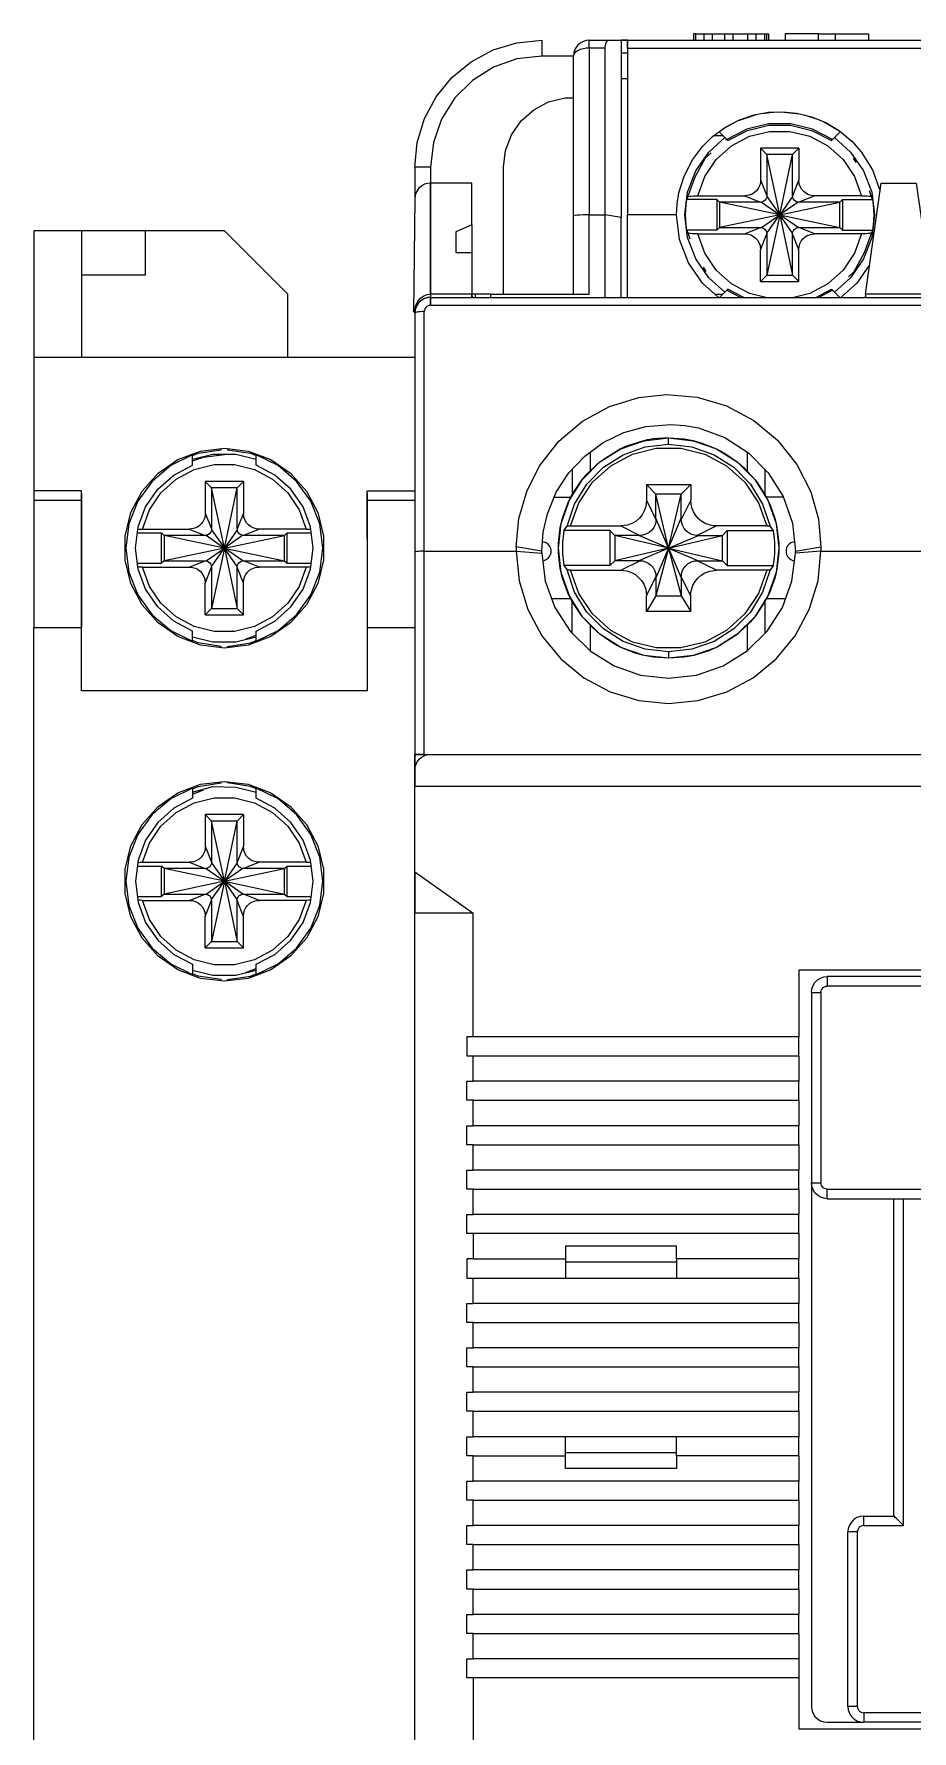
# Model space of a CAD drawing. Header units: millimetres. Extents: x 0 to 57, y 0 to 84.2.
# Drawn here: x 0 to 27.7, y 30.7 to 84.2 of the extents above; entities that cross this region are included whole.
import ezdxf

# ---------------------------------------------------------------- set-up
doc = ezdxf.new("R2010")
doc.units = ezdxf.units.MM

# ---------------------------------------------------------------- blocks, each defined once
blk = doc.blocks.new('LS_39d7f81b31e35bc3add33e63eb86f204_FACE_0')
at = {"color": 141, "linetype": 'Continuous', "true_color": 0x40d9ff}
for p, q in [((17.5, 84), (18.124, 84)), ((18.124, 84), (50.876, 84)), ((18.124, 84), (18.5, 84)), ((18.5, 84), (18.5, 78.413)), ((18.7, 84), (18.5, 84)), ((18.7, 84), (50.3, 84)), ((20.853, 84.2), (21.312, 84.2)), ((20.853, 84.2), (21.116, 84.2)), ((20.853, 84), (20.853, 84.2)), ((21.116, 84.2), (21.378, 84.2)), ((21.116, 84), (21.116, 84.2)), ((21.378, 84.2), (21.772, 84.2)), ((21.378, 84), (21.378, 84.2)), ((21.772, 84.2), (22.034, 84.2)), ((21.772, 84), (21.772, 84.2)), ((22.034, 84.2), (22.494, 84.2)), ((22.034, 84), (22.034, 84.2)), ((22.494, 84.2), (22.756, 84.2)), ((22.494, 84), (22.494, 84.2)), ((22.756, 84), (22.756, 84.2)), ((18.5, 83.6), (18.7, 83.6)), ((18.7, 83.752), (18.7, 78.5)), ((18.7, 83.752), (50.3, 83.752)), ((18.5, 82.8), (18.7, 82.8)), ((21.669, 81.174), (22.089, 81.418)), ((22.2, 81.476), (22.774, 81.663)), ((22.911, 81.688), (23.424, 81.742)), ((23.535, 81.746), (24.126, 81.684)), ((24.268, 81.649), (24.725, 81.5)), ((24.877, 81.438), (25.4, 81.134)), ((21.43, 81), (21.707, 81)), ((21.59, 81.117), (21.838, 80.869)), ((21.83, 80.877), (21.797, 80.853)), ((25.162, 80.869), (25.415, 81.122)), ((23.1, 80.4), (22.9, 80.6)), ((24.1, 80.6), (22.9, 80.6)), ((23.1, 80.4), (23.1, 79.102)), ((23.9, 80.4), (23.1, 80.4)), ((23.5, 78.5), (23.1, 80.4)), ((23.5, 78.5), (23.9, 80.4)), ((23.9, 80.4), (24.1, 80.6)), ((23.9, 79.102), (23.9, 80.4)), ((25.911, 80.145), (25.831, 80.287)), ((21.6, 78.9), (21.52, 78.98)), ((21.52, 78.98), (21.52, 78.02)), ((23.5, 78.5), (21.6, 78.9)), ((21.6, 78.9), (21.6, 78.1)), ((22.898, 78.9), (21.6, 78.9)), ((23.5, 78.5), (25.4, 78.9)), ((25.4, 78.9), (24.102, 78.9)), ((25.4, 78.9), (25.48, 78.98)), ((25.4, 78.1), (25.4, 78.9)), ((25.48, 78.98), (25.48, 78.02)), ((18.5, 78.413), (18, 78.5)), ((18, 75.9), (18, 78.5)), ((18.5, 75.9), (18.5, 78.413)), ((20.25, 78.5), (18.7, 78.5)), ((18.7, 75.9), (18.7, 78.5)), ((20.514, 78.5), (20.535, 78.5)), ((21.6, 78.1), (21.52, 78.02)), ((23.5, 78.5), (21.6, 78.1)), ((21.6, 78.1), (22.898, 78.1)), ((23.5, 78.5), (23.1, 76.6)), ((23.5, 78.5), (23.9, 76.6)), ((23.5, 78.5), (25.4, 78.1)), ((24.102, 78.1), (25.4, 78.1)), ((25.4, 78.1), (25.48, 78.02)), ((26.486, 78.5), (26.465, 78.5)), ((23.1, 77.898), (23.1, 76.6)), ((23.9, 76.6), (23.9, 77.898)), ((21.089, 76.855), (21.169, 76.713)), ((23.1, 76.6), (22.9, 76.4)), ((23.1, 76.6), (23.9, 76.6)), ((23.9, 76.6), (24.1, 76.4)), ((13.8, 76), (13.808, 75.9)), ((13.9, 76), (13.8, 76)), ((13.9, 76), (13.9, 75.9)), ((21.457, 76), (21.707, 76)), ((22.9, 76.4), (24.1, 76.4)), ((26.2, 76), (26.192, 75.9)), ((28.3, 76), (26.2, 76)), ((26.2, 76), (26.2, 75.9)), ((12, 75.4), (12, 75.452)), ((12.3, 67.9), (12.3, 75.452)), ((12, 74), (1.5, 74)), ((5, 70.934), (5, 70.965)), ((7, 70.934), (7, 70.965)), ((17.528, 71.028), (17.528, 70.429)), ((22.472, 71.037), (22.472, 70.429)), ((5.6, 69.9), (5.4, 70.1)), ((6.6, 70.1), (5.4, 70.1)), ((6.4, 69.9), (6.6, 70.1)), ((16.961, 70.484), (16.961, 69.681)), ((17.528, 70.409), (17.528, 70.407)), ((23.039, 69.681), (23.039, 70.48)), ((1.5, 69.733), (1.5, 65.5)), ((6, 68), (5.6, 69.9)), ((5.6, 69.9), (5.6, 68.602)), ((6.4, 69.9), (5.6, 69.9)), ((6, 68), (6.4, 69.9)), ((6.4, 68.602), (6.4, 69.9)), ((10.5, 68.3), (10.5, 69.733)), ((16.393, 69.6), (16.92, 69.6)), ((19.3, 70), (20.7, 70)), ((19.6, 69.7), (19.3, 70)), ((19.6, 68.94), (19.6, 69.7)), ((20.4, 69.7), (19.6, 69.7)), ((20, 68), (19.6, 69.7)), ((20, 68), (20.4, 69.7)), ((20.4, 69.7), (20.7, 70)), ((20.4, 68.94), (20.4, 69.7)), ((23.618, 69.6), (23.08, 69.6)), ((3.258, 68.48), (4.02, 68.48)), ((4.1, 68.4), (4.02, 68.48)), ((4.02, 67.52), (4.02, 68.48)), ((7.9, 68.4), (7.98, 68.48)), ((7.98, 67.52), (7.98, 68.48)), ((7.98, 68.48), (8.742, 68.48)), ((18.15, 68.55), (18.15, 67.45)), ((18.3, 68.4), (18.15, 68.55)), ((20, 68), (19.6, 68.94)), ((20, 68), (20.4, 68.94)), ((21.7, 68.4), (21.85, 68.55)), ((21.85, 68.55), (21.85, 67.45)), ((4.1, 68.4), (4.1, 67.6)), ((6, 68), (4.1, 68.4)), ((5.398, 68.4), (4.1, 68.4)), ((6, 68), (4.1, 67.6)), ((6, 68), (5.6, 66.1)), ((6, 68), (7.9, 68.4)), ((6, 68), (7.9, 67.6)), ((6, 68), (6.4, 66.1)), ((7.9, 68.4), (6.602, 68.4)), ((7.9, 67.6), (7.9, 68.4)), ((18.3, 68.4), (18.3, 67.6)), ((20, 68), (18.3, 68.4)), ((19.06, 68.4), (18.3, 68.4)), ((20, 68), (18.3, 67.6)), ((20, 68), (19.06, 68.4)), ((20, 68), (19.06, 67.6)), ((20, 68), (19.6, 66.5)), ((20, 68), (19.6, 67.06)), ((20, 68), (21.7, 68.4)), ((20, 68), (20.94, 68.4)), ((20, 68), (21.7, 67.6)), ((20, 68), (20.4, 66.5)), ((20, 68), (20.94, 67.6)), ((20, 68), (20.4, 67.06)), ((20.94, 68.4), (21.7, 68.4)), ((21.7, 67.6), (21.7, 68.4)), ((3.258, 67.52), (4.02, 67.52)), ((4.1, 67.6), (4.02, 67.52)), ((4.1, 67.6), (5.398, 67.6)), ((5.6, 67.398), (5.6, 66.1)), ((6.4, 66.1), (6.4, 67.398)), ((6.602, 67.6), (7.9, 67.6)), ((7.9, 67.6), (7.98, 67.52)), ((7.98, 67.52), (8.742, 67.52)), ((12.3, 67.9), (15.201, 67.9)), ((12.3, 61.5), (12.3, 67.9)), ((18.3, 67.6), (18.15, 67.45)), ((19.06, 67.6), (18.3, 67.6)), ((20.94, 67.6), (21.7, 67.6)), ((21.7, 67.6), (21.85, 67.45)), ((24.799, 67.9), (29.701, 67.9)), ((19.6, 67.06), (19.6, 66.5)), ((20.4, 67.06), (20.4, 66.5)), ((16.92, 66.4), (16.315, 66.4)), ((16.961, 65.313), (16.961, 66.319)), ((19.6, 66.5), (19.3, 66)), ((19.6, 66.5), (20.4, 66.5)), ((20.4, 66.5), (20.7, 66)), ((23.039, 65.313), (23.039, 66.319)), ((23.685, 66.4), (23.08, 66.4)), ((5.6, 66.1), (5.4, 65.9)), ((5.4, 65.9), (6.6, 65.9)), ((5.6, 66.1), (6.4, 66.1)), ((6.4, 66.1), (6.6, 65.9)), ((20.7, 66), (19.3, 66)), ((0, 65.5), (1.5, 65.5)), ((0, 19.5), (0, 65.5)), ((6.664, 65.131), (7, 65.251)), ((17.528, 65.571), (17.528, 64.755)), ((22.472, 65.571), (22.472, 64.755)), ((5, 65.035), (5, 65.066)), ((7, 65.035), (7, 65.066)), ((12, 23.5), (12, 61.5)), ((5, 60.434), (5, 60.465)), ((7, 60.465), (7, 60.434)), ((12, 60.5), (57, 60.5)), ((12, 57.8), (12, 60.5)), ((5.329, 60.372), (5, 60.24)), ((5.6, 59.4), (5.4, 59.6)), ((6.6, 59.6), (5.4, 59.6)), ((5.6, 59.4), (5.6, 58.102)), ((6.4, 59.4), (5.6, 59.4)), ((6, 57.5), (5.6, 59.4)), ((6, 57.5), (6.4, 59.4)), ((6.4, 59.4), (6.6, 59.6)), ((6.4, 58.102), (6.4, 59.4)), ((3.258, 57.98), (4.02, 57.98)), ((4.1, 57.9), (4.02, 57.98)), ((4.02, 57.02), (4.02, 57.98)), ((4.1, 57.9), (4.1, 57.1)), ((6, 57.5), (4.1, 57.9)), ((5.398, 57.9), (4.1, 57.9)), ((6, 57.5), (7.9, 57.9)), ((7.9, 57.9), (6.602, 57.9)), ((7.9, 57.9), (7.98, 57.98)), ((7.9, 57.1), (7.9, 57.9)), ((7.98, 57.98), (8.742, 57.98)), ((7.98, 57.02), (7.98, 57.98)), ((12, 57.8), (13.838, 56.5)), ((12, 57.8), (12, 56.5)), ((6, 57.5), (4.1, 57.1)), ((6, 57.5), (5.6, 55.6)), ((6, 57.5), (6.4, 55.6)), ((6, 57.5), (7.9, 57.1)), ((3.258, 57.02), (4.02, 57.02)), ((4.1, 57.1), (4.02, 57.02)), ((4.1, 57.1), (5.398, 57.1)), ((5.6, 56.898), (5.6, 55.6)), ((6.4, 55.6), (6.4, 56.898)), ((6.602, 57.1), (7.9, 57.1)), ((7.9, 57.1), (7.98, 57.02)), ((7.98, 57.02), (8.742, 57.02)), ((13.838, 56.5), (12, 56.5)), ((12, 28.5), (12, 56.5)), ((5.6, 55.6), (5.4, 55.4)), ((5.4, 55.4), (6.6, 55.4)), ((5.6, 55.6), (6.4, 55.6)), ((6.4, 55.6), (6.6, 55.4)), ((5, 54.535), (5, 54.566)), ((6.664, 54.631), (7, 54.751)), ((7, 54.566), (7, 54.535)), ((44, 54.5), (25, 54.5)), ((44, 54.2), (25, 54.2)), ((24.5, 54), (24.5, 48)), ((24.8, 54), (24.8, 48)), ((24.1, 52), (24.1, 51.2)), ((24.1, 50.6), (24.1, 51.2)), ((24.1, 50.6), (24.1, 49.8)), ((24.1, 49.2), (24.1, 49.8)), ((24.1, 49.2), (24.1, 48.4)), ((24.1, 47.8), (24.1, 48.4)), ((24.1, 47.8), (24.1, 47)), ((25, 47.8), (44, 47.8)), ((25, 47.5), (44, 47.5)), ((24.1, 46.4), (24.1, 47)), ((24.1, 46.4), (24.1, 45.6)), ((20.25, 45.5), (16.75, 45.5)), ((24.1, 45), (24.1, 45.6)), ((24.1, 45), (24.1, 44.2)), ((24.1, 43.6), (24.1, 44.2)), ((24.1, 43.6), (24.1, 42.8)), ((24.1, 42.2), (24.1, 42.8)), ((24.1, 42.2), (24.1, 41.4)), ((24.1, 40.8), (24.1, 41.4)), ((24.1, 40.8), (24.1, 40)), ((24.1, 39.4), (24.1, 40)), ((16.75, 39.5), (20.25, 39.5)), ((24.1, 39.4), (24.1, 38.6)), ((24.1, 38), (24.1, 38.6)), ((24.1, 38), (24.1, 37.2)), ((24.1, 36.6), (24.1, 37.2)), ((25.65, 31.5), (25.65, 37)), ((25.95, 31.5), (25.95, 37)), ((24.1, 36.6), (24.1, 35.8)), ((24.1, 35.2), (24.1, 35.8)), ((24.1, 35.2), (24.1, 34.4)), ((24.1, 33.8), (24.1, 34.4)), ((24.1, 33.8), (24.1, 33)), ((29.35, 31.3), (26.15, 31.3)), ((29.35, 31), (26.15, 31))]:
    blk.add_line(p, q, dxfattribs=at)
for points in [[(12, 80), (12.077, 80.78), (12.304, 81.531), (12.674, 82.222), (13.172, 82.828), (13.778, 83.326), (14.469, 83.696), (15.22, 83.923), (16, 84), (16, 83.987), (16, 83.95), (16, 83.891), (16, 83.812), (16, 83.717), (16, 83.611), (16, 83.5)], [(17.5, 84), (17.406, 83.991), (17.314, 83.964), (17.212, 83.909), (17.125, 83.831), (17.058, 83.733), (17.015, 83.62), (17, 83.5)], [(17.5, 83.752), (17.5, 83.819), (17.5, 83.879), (17.5, 83.93), (17.5, 83.968), (17.5, 83.992), (17.5, 84)], [(18, 83.752), (18.002, 83.8), (18.007, 83.841), (18.018, 83.887), (18.037, 83.933), (18.06, 83.968), (18.089, 83.991), (18.124, 84)], [(18.7, 83.752), (18.7, 83.992), (18.7, 84)], [(18.7, 83.992), (18.7, 83.968), (18.7, 83.93), (18.7, 83.879), (18.7, 83.819), (18.7, 83.752)], [(20.853, 84.2), (20.788, 84.2), (20.788, 84)], [(21.378, 84.2), (23.15, 84.2), (23.15, 84)], [(22.756, 84.2), (23.019, 84.2), (23.019, 84)], [(23.019, 84.2), (23.084, 84.2), (23.084, 84)], [(24.725, 84.2), (23.675, 84.2), (23.675, 84)], [(24.725, 84), (24.725, 84.2), (25.25, 84.2), (25.25, 84)], [(25.25, 84.2), (26.3, 84.2), (26.3, 84)], [(16, 83.5), (15.221, 83.412), (14.481, 83.153), (13.818, 82.736), (13.264, 82.182), (12.847, 81.519), (12.588, 80.779), (12.5, 80)], [(17, 76), (17, 78.456), (17, 83.5), (16, 83.5)], [(17.5, 83.752), (17.406, 83.748), (17.314, 83.734), (17.212, 83.706), (17.125, 83.667), (17.058, 83.617), (17.015, 83.561), (17, 83.5)], [(18, 78.5), (18, 83.752), (17.5, 83.752), (17.5, 78.5), (18, 78.5)], [(14.8, 76), (14.8, 80), (14.864, 80.526), (15.052, 81.022), (15.353, 81.459), (15.75, 81.811), (16.22, 82.057), (16.735, 82.184), (17, 82.184)], [(20.25, 78.5), (20.268, 78.84), (20.324, 79.19), (20.488, 79.721), (20.752, 80.234), (21.065, 80.652), (21.383, 80.966), (21.792, 81.264), (22.235, 81.494), (22.693, 81.648), (23.148, 81.731), (23.594, 81.749), (24.042, 81.704), (24.501, 81.592), (24.955, 81.406), (25.385, 81.147), (25.775, 80.821), (26.071, 80.487), (26.424, 79.917), (26.663, 79.244)], [(25.162, 80.869), (24.539, 81.201), (23.853, 81.372), (23.147, 81.372), (22.461, 81.201), (21.838, 80.869)], [(21.838, 80.869), (21.855, 80.852), (21.866, 80.841), (21.87, 80.838), (22.482, 81.162), (23.154, 81.329), (23.846, 81.329), (24.518, 81.162), (25.13, 80.838), (25.134, 80.841), (25.145, 80.852), (25.162, 80.869)], [(20.514, 78.5), (20.596, 79.215), (20.856, 79.888), (21.265, 80.48), (21.775, 80.932)], [(20.92, 79.1), (21.141, 79.706), (21.502, 80.24), (21.982, 80.671), (22.552, 80.974), (23.178, 81.13), (23.822, 81.13), (24.448, 80.974), (25.018, 80.671), (25.498, 80.24), (25.859, 79.706), (26.08, 79.1)], [(25.225, 80.932), (25.735, 80.48), (26.144, 79.888), (26.404, 79.215), (26.486, 78.5)], [(20.606, 79.071), (20.836, 79.7), (21.164, 80.292), (21.336, 80.453)], [(22.9, 80.6), (22.9, 79.605), (23.1, 79.102)], [(24.1, 80.6), (24.1, 79.605), (23.9, 79.102)], [(12, 80), (12, 79), (11.965, 75.455)], [(12.5, 80), (12.389, 80), (12.283, 80), (12.188, 80), (12.109, 80), (12.05, 80), (12.013, 80), (12, 80)], [(12.5, 75.9), (56.5, 75.9), (56.5, 75.892), (56.5, 80)], [(12.5, 80), (12.5, 75.652), (56.5, 75.652), (56.5, 75.779)], [(12.5, 79.5), (12.404, 79.491), (12.31, 79.463), (12.208, 79.406), (12.122, 79.327), (12.055, 79.229), (12.014, 79.118), (12, 79)], [(13.8, 76), (12.5, 76), (12.5, 79.5)], [(13.8, 78.188), (13.8, 79.5), (12.5, 79.5)], [(22.9, 79.605), (22.891, 79.499), (22.865, 79.409), (22.822, 79.329), (22.768, 79.26), (22.704, 79.201), (22.63, 79.153), (22.531, 79.116), (22.395, 79.1)], [(24.605, 79.1), (24.499, 79.109), (24.409, 79.135), (24.329, 79.178), (24.26, 79.232), (24.201, 79.296), (24.153, 79.37), (24.116, 79.469), (24.1, 79.605)], [(25.48, 78.98), (26.426, 78.98), (26.394, 79.071), (26.328, 79.252)], [(26.2, 76), (26.7, 79.5), (27.8, 79.5), (28.3, 76)], [(20.535, 78.5), (20.539, 78.661), (20.552, 78.821), (20.574, 78.98)], [(21.52, 78.98), (20.574, 78.98), (20.606, 79.071)], [(20.606, 79.071), (20.614, 79.076), (20.633, 79.082), (20.669, 79.088), (20.719, 79.093), (20.78, 79.097), (20.848, 79.099), (20.92, 79.1)], [(20.92, 79.1), (22.395, 79.1), (22.898, 78.9)], [(22.898, 78.9), (22.922, 78.902), (23.5, 78.5)], [(23.098, 79.078), (23.088, 79.036), (23.067, 78.996), (23.039, 78.961), (23.004, 78.933), (22.964, 78.912), (22.922, 78.902)], [(23.1, 79.102), (23.098, 79.078), (23.5, 78.5)], [(23.9, 79.102), (23.902, 79.078), (23.5, 78.5)], [(24.102, 78.9), (24.078, 78.902), (23.5, 78.5)], [(24.078, 78.902), (24.036, 78.912), (23.996, 78.933), (23.961, 78.961), (23.933, 78.996), (23.912, 79.036), (23.902, 79.078)], [(26.08, 79.1), (24.605, 79.1), (24.102, 78.9)], [(26.08, 79.1), (26.14, 79.099), (26.198, 79.098), (26.261, 79.094), (26.315, 79.09), (26.356, 79.084), (26.383, 79.077), (26.394, 79.071)], [(26.426, 78.98), (26.448, 78.821), (26.461, 78.661), (26.465, 78.5)], [(13.8, 78.188), (13.3, 77.969), (13.3, 77.312), (13.8, 77.312), (13.8, 76)], [(13.8, 78.188), (13.8, 75.9), (13.8, 76)], [(14.4, 76), (17.5, 76), (17.5, 78.5)], [(17.5, 78.5), (17.403, 78.499), (17.309, 78.497), (17.206, 78.492), (17.12, 78.485), (17.054, 78.476), (17.014, 78.466), (17, 78.456)], [(21.569, 75.9), (21.067, 76.345), (20.622, 76.99), (20.344, 77.722), (20.25, 78.5)], [(21.775, 76.068), (21.265, 76.52), (20.856, 77.112), (20.596, 77.785), (20.514, 78.5)], [(20.574, 78.02), (20.552, 78.179), (20.539, 78.339), (20.535, 78.5)], [(20.92, 77.9), (22.395, 77.9), (22.898, 78.1)], [(22.898, 78.1), (22.922, 78.098), (23.5, 78.5)], [(22.922, 78.098), (22.964, 78.088), (23.004, 78.067), (23.039, 78.039), (23.067, 78.004), (23.088, 77.964), (23.098, 77.922)], [(23.1, 77.898), (23.098, 77.922), (23.5, 78.5)], [(23.9, 77.898), (23.902, 77.922), (23.5, 78.5)], [(24.102, 78.1), (24.078, 78.098), (23.5, 78.5)], [(23.902, 77.922), (23.912, 77.964), (23.933, 78.004), (23.961, 78.039), (23.996, 78.067), (24.036, 78.088), (24.078, 78.098)], [(26.08, 77.9), (24.605, 77.9), (24.102, 78.1)], [(26.486, 78.5), (26.404, 77.785), (26.144, 77.112), (25.735, 76.52), (25.225, 76.068)], [(26.465, 78.5), (26.461, 78.339), (26.448, 78.179), (26.426, 78.02)], [(1.5, 78), (0, 78), (0, 74)], [(3.5, 78), (1.5, 78), (1.5, 74)], [(3.5, 78), (3.5, 76.6), (1.5, 76.6)], [(8, 74), (8, 76), (6, 78), (3.5, 78)], [(21.52, 78.02), (20.574, 78.02), (20.606, 77.929), (20.672, 77.748)], [(20.92, 77.9), (20.86, 77.901), (20.802, 77.902), (20.739, 77.906), (20.685, 77.91), (20.644, 77.916), (20.617, 77.923), (20.606, 77.929)], [(23.059, 75.9), (22.552, 76.026), (21.982, 76.329), (21.502, 76.76), (21.141, 77.294), (20.92, 77.9)], [(22.395, 77.9), (22.501, 77.891), (22.591, 77.865), (22.671, 77.822), (22.74, 77.768), (22.799, 77.704), (22.847, 77.63), (22.884, 77.531), (22.9, 77.395)], [(22.9, 76.4), (22.9, 77.395), (23.1, 77.898)], [(24.1, 76.4), (24.1, 77.395), (23.9, 77.898)], [(26.08, 77.9), (25.859, 77.294), (25.498, 76.76), (25.018, 76.329), (24.448, 76.026), (23.941, 75.9)], [(24.1, 77.395), (24.109, 77.501), (24.135, 77.591), (24.178, 77.671), (24.232, 77.74), (24.296, 77.799), (24.37, 77.847), (24.469, 77.884), (24.605, 77.9)], [(25.48, 78.02), (26.426, 78.02), (26.394, 77.929)], [(26.394, 77.929), (26.164, 77.3), (25.836, 76.708), (25.664, 76.547)], [(26.394, 77.929), (26.386, 77.924), (26.367, 77.918), (26.331, 77.912), (26.281, 77.907), (26.22, 77.903), (26.152, 77.901), (26.08, 77.9)], [(26.332, 76.923), (25.933, 76.345), (25.431, 75.9)], [(11.965, 75.455), (12.011, 75.566), (12.042, 75.672), (12.103, 75.786), (12.185, 75.878), (12.282, 75.945), (12.389, 75.986), (12.5, 76)], [(14.4, 75.9), (14.4, 76), (13.9, 76)], [(21.607, 75.9), (21.838, 76.131), (22.271, 75.9)], [(22.365, 75.9), (21.87, 76.162), (21.866, 76.159), (21.855, 76.148), (21.838, 76.131)], [(24.635, 75.9), (25.13, 76.162), (25.134, 76.159), (25.145, 76.148), (25.162, 76.131)], [(25.393, 75.9), (25.162, 76.131), (24.729, 75.9)], [(11.965, 75.455), (12.001, 75.452), (12.012, 75.5)], [(12.5, 75.9), (12.403, 75.89), (12.309, 75.862), (12.206, 75.805), (12.12, 75.725), (12.055, 75.627), (12.014, 75.517), (12, 75.4)], [(12.3, 75.452), (12.233, 75.451), (12.17, 75.447), (12.113, 75.441), (12.065, 75.432), (12.03, 75.423), (12.008, 75.412), (12, 75.4)], [(12, 75.4), (12, 67.874), (12, 61.5)], [(12.045, 75.6), (12.026, 75.561), (12.019, 75.53)], [(12.098, 75.692), (12.073, 75.659), (12.065, 75.643)], [(12.18, 75.78), (12.139, 75.746), (12.13, 75.734)], [(12.275, 75.843), (12.223, 75.816), (12.215, 75.81)], [(12.5, 75.652), (12.461, 75.648), (12.424, 75.637), (12.383, 75.615), (12.349, 75.583), (12.322, 75.543), (12.306, 75.5), (12.3, 75.452)], [(12.38, 75.883), (12.321, 75.867), (12.316, 75.864)], [(12.5, 75.9), (12.408, 75.892), (12.405, 75.891)], [(12.5, 75.652), (12.5, 75.719), (12.5, 75.779), (12.5, 75.83), (12.5, 75.868), (12.5, 75.892), (12.5, 75.9)], [(1.5, 74), (0, 74), (0, 69.8)], [(15.2, 68.039), (15.285, 68.935), (15.54, 69.814), (15.94, 70.6), (16.542, 71.368), (17.284, 71.997), (18.136, 72.462), (19.065, 72.747), (19.936, 72.838), (20.9, 72.754), (21.827, 72.478), (22.683, 72.019), (23.43, 71.397), (24.038, 70.634), (24.477, 69.769), (24.72, 68.912), (24.8, 68.039)], [(16, 67.9), (16.045, 68.499), (16.179, 69.083), (16.459, 69.76), (16.856, 70.373), (17.355, 70.9), (17.938, 71.328), (18.586, 71.642), (19.278, 71.834), (20.071, 71.899), (20.512, 71.867), (20.946, 71.786), (21.776, 71.484), (22.52, 71.006), (23.142, 70.375), (23.611, 69.622), (23.901, 68.784), (24, 67.9)], [(5.246, 71.058), (6, 71.15), (6.754, 71.058), (7.464, 70.789), (8.089, 70.358), (8.592, 69.789), (8.945, 69.117), (9.127, 68.38), (9.127, 67.62), (8.945, 66.883), (8.592, 66.211), (8.089, 65.642), (7.464, 65.211), (6.754, 64.942), (6, 64.85), (5.246, 64.942), (4.536, 65.211), (3.911, 65.642), (3.408, 66.211), (3.055, 66.883), (2.873, 67.62), (2.873, 68.38), (3.055, 69.117), (3.408, 69.789), (3.911, 70.358), (4.536, 70.789), (5.246, 71.058)], [(5, 70.917), (5.176, 70.989), (5.9, 71.098), (5.9, 71.138)], [(6.1, 71.138), (6.1, 71.098), (6.824, 70.989), (7, 70.917)], [(20, 64.529), (19.228, 64.616), (18.494, 64.872), (17.836, 65.286), (17.286, 65.836), (16.872, 66.494), (16.616, 67.228), (16.529, 68), (16.616, 68.772), (16.872, 69.506), (17.286, 70.164), (17.836, 70.714), (18.494, 71.128), (19.228, 71.384), (20, 71.471)], [(16.801, 68.686), (17.037, 69.387), (17.424, 70.018), (17.943, 70.545), (18.568, 70.942), (19.265, 71.188), (20, 71.272)], [(16.906, 68.7), (17.168, 69.43), (17.6, 70.074), (18.175, 70.595), (18.86, 70.96), (19.612, 71.148), (20.388, 71.148), (21.14, 70.96), (21.825, 70.595), (22.4, 70.074), (22.832, 69.43), (23.094, 68.7)], [(20, 71.473), (19.51, 71.438), (19.371, 71.415), (19.326, 71.407), (19.22, 71.384), (19.216, 71.383), (19.206, 71.381), (18.737, 71.235), (18.616, 71.185), (18.578, 71.168), (18.56, 71.16), (18.482, 71.123), (18.479, 71.122), (18.473, 71.119), (17.935, 70.776)], [(20, 71.272), (20, 71.471), (20, 71.473)], [(20, 71.473), (20.49, 71.438), (20.773, 71.386), (21.05, 71.31), (21.507, 71.129), (21.76, 70.993), (22.165, 70.715), (22.382, 70.527), (22.715, 70.165), (22.769, 70.095), (23.037, 69.683), (23.129, 69.507), (23.175, 69.406), (23.342, 68.944), (23.386, 68.773), (23.413, 68.643), (23.469, 68.155), (23.473, 68), (23.469, 67.845), (23.413, 67.357), (23.386, 67.227), (23.342, 67.056), (23.175, 66.594), (23.129, 66.493), (23.037, 66.317), (22.769, 65.905), (22.715, 65.835), (22.572, 65.666), (22.217, 65.327), (22.191, 65.306), (22.183, 65.3), (22.18, 65.297), (22.178, 65.295), (22.119, 65.249), (22.112, 65.243), (22.098, 65.232), (22.067, 65.21), (21.527, 64.881), (21.521, 64.878), (21.518, 64.877), (21.44, 64.84), (21.422, 64.832), (21.384, 64.815), (21.263, 64.765), (20.794, 64.619), (20.784, 64.617), (20.78, 64.616), (20.674, 64.593), (20.629, 64.585), (20.49, 64.562), (20, 64.527)], [(20, 71.471), (20.772, 71.384), (21.506, 71.128), (22.164, 70.714), (22.714, 70.164), (23.128, 69.506), (23.384, 68.772), (23.471, 68), (23.384, 67.228), (23.128, 66.494), (22.714, 65.836), (22.164, 65.286), (21.506, 64.872), (20.772, 64.616), (20, 64.529)], [(20, 71.272), (20.735, 71.188), (21.432, 70.942), (22.057, 70.545), (22.576, 70.018), (22.963, 69.387), (23.199, 68.686)], [(5, 70.934), (4.309, 70.598), (3.722, 70.103), (3.275, 69.478), (2.995, 68.762), (2.9, 68), (2.995, 67.238), (3.275, 66.522), (3.722, 65.897), (4.309, 65.402), (5, 65.066)], [(5, 65.066), (5, 65.385), (4.404, 65.699), (3.901, 66.147), (3.519, 66.701), (3.281, 67.331), (3.2, 68), (3.281, 68.669), (3.519, 69.299), (3.901, 69.853), (4.404, 70.301), (5, 70.615), (5, 70.934)], [(3.42, 68.6), (3.641, 69.206), (4.002, 69.74), (4.482, 70.171), (5.052, 70.474), (5.678, 70.63), (6.322, 70.63), (6.948, 70.474), (7.518, 70.171), (7.998, 69.74), (8.359, 69.206), (8.58, 68.6)], [(5, 70.806), (5.64, 70.964), (6.36, 70.964), (7, 70.806)], [(5, 70.749), (5.338, 70.869), (6.007, 70.946)], [(7, 65.066), (7, 65.385), (7.596, 65.699), (8.099, 66.147), (8.481, 66.701), (8.719, 67.331), (8.8, 68), (8.719, 68.669), (8.481, 69.299), (8.099, 69.853), (7.596, 70.301), (7, 70.615), (7, 70.934)], [(7, 65.066), (7.691, 65.402), (8.278, 65.897), (8.725, 66.522), (9.005, 67.238), (9.1, 68), (9.005, 68.762), (8.725, 69.478), (8.278, 70.103), (7.691, 70.598), (7, 70.934)], [(20, 64.527), (19.51, 64.562), (19.227, 64.614), (18.95, 64.69), (18.493, 64.871), (18.24, 65.007), (17.835, 65.285), (17.618, 65.473), (17.285, 65.835), (17.231, 65.905), (16.963, 66.317), (16.871, 66.493), (16.825, 66.594), (16.658, 67.056), (16.614, 67.227), (16.587, 67.357), (16.531, 67.845), (16.527, 68), (16.531, 68.155), (16.587, 68.643), (16.614, 68.773), (16.658, 68.944), (16.825, 69.406), (16.871, 69.507), (16.963, 69.683), (17.231, 70.095), (17.285, 70.165), (17.428, 70.334), (17.783, 70.673), (17.809, 70.694), (17.817, 70.7), (17.82, 70.703), (17.822, 70.705), (17.833, 70.712)], [(5.4, 70.1), (5.4, 69.105), (5.6, 68.602)], [(6.6, 70.1), (6.6, 69.105), (6.4, 68.602)], [(1.5, 69.733), (1.5, 69.8), (0, 69.8)], [(0, 69.8), (0, 69.733), (0, 69.67), (0, 69.613), (0, 69.565), (0, 69.53), (0, 69.508), (0, 69.5)], [(1.5, 69.5), (1.5, 69.508), (1.5, 69.53), (1.5, 69.565), (1.5, 69.613), (1.5, 69.67), (1.5, 69.733)], [(10.5, 69.733), (10.5, 69.8), (12, 69.8)], [(10.5, 69.733), (10.5, 69.67), (10.5, 69.613), (10.5, 69.565), (10.5, 69.53), (10.5, 69.508), (10.5, 69.5)], [(19.3, 70), (19.3, 69.508), (19.6, 68.904), (19.6, 68.94)], [(20.7, 70), (20.7, 69.508), (20.4, 68.904), (20.4, 68.94)], [(1.5, 65.5), (1.5, 69.5), (0, 69.5), (0, 65.5)], [(5.4, 69.105), (5.391, 68.999), (5.365, 68.909), (5.322, 68.829), (5.268, 68.76), (5.204, 68.701), (5.13, 68.653), (5.031, 68.616), (4.895, 68.6)], [(7.105, 68.6), (6.999, 68.609), (6.909, 68.635), (6.829, 68.678), (6.76, 68.732), (6.701, 68.796), (6.653, 68.87), (6.616, 68.969), (6.6, 69.105)], [(12, 69.5), (10.5, 69.5), (10.5, 65.5), (12, 65.5)], [(19.3, 69.508), (19.295, 69.407), (19.281, 69.315), (19.234, 69.17), (19.165, 69.048), (19.078, 68.944), (18.978, 68.853), (18.86, 68.78), (18.704, 68.723), (18.492, 68.7)], [(21.508, 68.7), (21.407, 68.705), (21.315, 68.719), (21.17, 68.766), (21.048, 68.835), (20.944, 68.922), (20.853, 69.022), (20.78, 69.14), (20.723, 69.296), (20.7, 69.508)], [(3.272, 68.596), (3.28, 68.597), (3.347, 68.599), (3.42, 68.6)], [(3.42, 68.6), (4.895, 68.6), (5.398, 68.4)], [(5.598, 68.578), (5.587, 68.535), (5.567, 68.496), (5.539, 68.461), (5.504, 68.433), (5.465, 68.413), (5.422, 68.402)], [(5.6, 68.602), (5.598, 68.578), (6, 68)], [(6.4, 68.602), (6.402, 68.578), (6, 68)], [(6.578, 68.402), (6.535, 68.413), (6.496, 68.433), (6.461, 68.461), (6.433, 68.496), (6.413, 68.535), (6.402, 68.578)], [(8.58, 68.6), (7.105, 68.6), (6.602, 68.4)], [(8.58, 68.6), (8.641, 68.599), (8.698, 68.598), (8.728, 68.596)], [(16.694, 68.55), (16.654, 68.184), (16.654, 67.816), (16.694, 67.45)], [(18.15, 68.55), (16.694, 68.55), (16.801, 68.686)], [(16.801, 68.686), (16.807, 68.69), (16.819, 68.693), (16.836, 68.696), (16.857, 68.698), (16.881, 68.7), (16.906, 68.7)], [(16.906, 68.7), (18.492, 68.7), (19.096, 68.4), (19.06, 68.4)], [(19.6, 68.904), (19.599, 68.864), (19.593, 68.815), (19.571, 68.733), (19.529, 68.648), (19.468, 68.567), (19.384, 68.491), (19.279, 68.434), (19.177, 68.405), (19.096, 68.4)], [(20.904, 68.4), (20.864, 68.401), (20.815, 68.407), (20.733, 68.429), (20.648, 68.471), (20.567, 68.532), (20.491, 68.616), (20.434, 68.721), (20.405, 68.823), (20.4, 68.904)], [(23.094, 68.7), (21.508, 68.7), (20.904, 68.4), (20.94, 68.4)], [(21.85, 68.55), (23.306, 68.55), (23.199, 68.686)], [(23.094, 68.7), (23.119, 68.7), (23.143, 68.698), (23.164, 68.696), (23.181, 68.693), (23.193, 68.69), (23.199, 68.686)], [(23.306, 67.45), (23.346, 67.816), (23.346, 68.184), (23.306, 68.55)], [(5.398, 68.4), (5.422, 68.402), (6, 68)], [(5.398, 67.6), (5.422, 67.598), (6, 68)], [(5.6, 67.398), (5.598, 67.422), (6, 68)], [(6.602, 68.4), (6.578, 68.402), (6, 68)], [(6.4, 67.398), (6.402, 67.422), (6, 68)], [(6.602, 67.6), (6.578, 67.598), (6, 68)], [(15.201, 67.9), (16, 67.841), (16, 67.9), (15.2, 68.039), (15.201, 67.9)], [(16.03, 67.603), (16.081, 67.611), (16.146, 67.638), (16.203, 67.68), (16.249, 67.733), (16.281, 67.796), (16.298, 67.865), (16.298, 67.935), (16.281, 68.004), (16.249, 68.067), (16.203, 68.12), (16.146, 68.162), (16.081, 68.189), (16.022, 68.198)], [(23.967, 68.196), (23.919, 68.189), (23.854, 68.162), (23.797, 68.12), (23.751, 68.067), (23.719, 68.004), (23.702, 67.935), (23.702, 67.865), (23.719, 67.796), (23.751, 67.733), (23.797, 67.68), (23.854, 67.638), (23.919, 67.611), (23.97, 67.603)], [(24.799, 67.9), (24, 67.841), (24, 67.9), (24.8, 68.039), (24.799, 67.9)], [(3.42, 67.4), (3.359, 67.401), (3.302, 67.402), (3.272, 67.404)], [(3.42, 67.4), (4.895, 67.4), (5.398, 67.6)], [(8.58, 67.4), (8.359, 66.794), (7.998, 66.26), (7.518, 65.829), (6.948, 65.526), (6.322, 65.37), (5.678, 65.37), (5.052, 65.526), (4.482, 65.829), (4.002, 66.26), (3.641, 66.794), (3.42, 67.4)], [(4.895, 67.4), (5.001, 67.391), (5.091, 67.365), (5.171, 67.322), (5.24, 67.268), (5.299, 67.204), (5.347, 67.13), (5.384, 67.031), (5.4, 66.895)], [(5.4, 65.9), (5.4, 66.895), (5.6, 67.398)], [(5.422, 67.598), (5.465, 67.587), (5.504, 67.567), (5.539, 67.539), (5.567, 67.504), (5.587, 67.465), (5.598, 67.422)], [(6.6, 65.9), (6.6, 66.895), (6.4, 67.398)], [(6.402, 67.422), (6.413, 67.465), (6.433, 67.504), (6.461, 67.539), (6.496, 67.567), (6.535, 67.587), (6.578, 67.598)], [(6.6, 66.895), (6.609, 67.001), (6.635, 67.091), (6.678, 67.171), (6.732, 67.24), (6.796, 67.299), (6.87, 67.347), (6.969, 67.384), (7.105, 67.4)], [(8.58, 67.4), (7.105, 67.4), (6.602, 67.6)], [(8.728, 67.404), (8.72, 67.403), (8.653, 67.401), (8.58, 67.4)], [(12.3, 67.9), (12.242, 67.899), (12.185, 67.898), (12.124, 67.895), (12.072, 67.891), (12.033, 67.886), (12.008, 67.88), (12, 67.874)], [(15.201, 67.9), (15.292, 66.964), (15.566, 66.063), (16.009, 65.233), (16.606, 64.506), (17.333, 63.909), (18.163, 63.466), (19.064, 63.192), (20, 63.1), (20.936, 63.192), (21.837, 63.466), (22.667, 63.909), (23.394, 64.506), (23.991, 65.233), (24.434, 66.063), (24.708, 66.964), (24.799, 67.9)], [(16.001, 67.838), (16, 67.9), (16, 67.902)], [(16, 67.841), (16.112, 66.961), (16.415, 66.127), (16.894, 65.38), (17.526, 64.757), (18.28, 64.289), (19.118, 63.998), (20, 63.9), (20.882, 63.998), (21.72, 64.289), (22.474, 64.757), (23.106, 65.38), (23.585, 66.127), (23.888, 66.961), (24, 67.841)], [(18.15, 67.45), (16.694, 67.45), (16.801, 67.314)], [(16.906, 67.3), (18.492, 67.3), (19.096, 67.6), (19.06, 67.6)], [(19.096, 67.6), (19.136, 67.599), (19.185, 67.593), (19.267, 67.571), (19.352, 67.529), (19.433, 67.468), (19.509, 67.384), (19.566, 67.279), (19.595, 67.177), (19.6, 67.096)], [(20.4, 67.096), (20.401, 67.136), (20.407, 67.185), (20.429, 67.267), (20.471, 67.352), (20.532, 67.433), (20.616, 67.509), (20.721, 67.566), (20.823, 67.595), (20.904, 67.6)], [(23.094, 67.3), (21.508, 67.3), (20.904, 67.6), (20.94, 67.6)], [(21.85, 67.45), (23.306, 67.45), (23.199, 67.314)], [(23.999, 67.838), (24, 67.9), (24, 67.901)], [(16.906, 67.3), (16.881, 67.3), (16.857, 67.302), (16.836, 67.304), (16.819, 67.307), (16.807, 67.31), (16.801, 67.314)], [(20, 64.728), (19.265, 64.812), (18.568, 65.058), (17.943, 65.455), (17.424, 65.982), (17.037, 66.613), (16.801, 67.314)], [(23.094, 67.3), (22.832, 66.57), (22.4, 65.926), (21.825, 65.405), (21.14, 65.04), (20.388, 64.852), (19.612, 64.852), (18.86, 65.04), (18.175, 65.405), (17.6, 65.926), (17.168, 66.57), (16.906, 67.3)], [(18.492, 67.3), (18.593, 67.295), (18.685, 67.281), (18.83, 67.234), (18.952, 67.165), (19.056, 67.078), (19.147, 66.978), (19.22, 66.86), (19.277, 66.704), (19.3, 66.492)], [(19.3, 66), (19.3, 66.492), (19.6, 67.096), (19.6, 67.06)], [(23.199, 67.314), (22.963, 66.613), (22.576, 65.982), (22.057, 65.455), (21.432, 65.058), (20.735, 64.812), (20, 64.728)], [(20.7, 66), (20.7, 66.492), (20.4, 67.096), (20.4, 67.06)], [(20.7, 66.492), (20.705, 66.593), (20.719, 66.685), (20.766, 66.83), (20.835, 66.952), (20.922, 67.056), (21.022, 67.147), (21.14, 67.22), (21.296, 67.277), (21.508, 67.3)], [(23.199, 67.314), (23.193, 67.31), (23.181, 67.307), (23.164, 67.304), (23.143, 67.302), (23.119, 67.3), (23.094, 67.3)], [(10.5, 65.5), (10.5, 63.5), (1.5, 63.5), (1.5, 65.5)], [(7, 65.194), (6.36, 65.036), (5.64, 65.036), (5, 65.194)], [(5.9, 64.862), (5.9, 64.902), (5.176, 65.011), (5, 65.083)], [(6.1, 64.862), (6.1, 64.902), (6.824, 65.011), (7, 65.083)], [(20, 64.728), (20, 64.529), (20, 64.527)], [(12, 61.5), (12.008, 61.5), (12.3, 61.5)], [(12, 61.5), (12, 61), (12, 60.5)], [(12, 61), (12.011, 61.109), (12.041, 61.204), (12.084, 61.279), (12.139, 61.346), (12.206, 61.403), (12.276, 61.447), (12.338, 61.474), (12.411, 61.493), (12.5, 61.5)], [(12.3, 61.5), (12.233, 61.5), (12.17, 61.5), (12.113, 61.5), (12.065, 61.5), (12.03, 61.5), (12.008, 61.5)], [(12.3, 61.5), (12.5, 61.5), (56.5, 61.5), (56.7, 61.5)], [(12.104, 61.304), (12.109, 61.312), (12.119, 61.322)], [(12.169, 61.371), (12.188, 61.391), (12.2, 61.398)], [(12.282, 61.45), (12.283, 61.45), (12.286, 61.452)], [(12.388, 61.487), (12.389, 61.487), (12.389, 61.488)], [(5.246, 60.558), (6, 60.65), (6.754, 60.558), (7.464, 60.289), (8.089, 59.858), (8.592, 59.289), (8.945, 58.617), (9.127, 57.88), (9.127, 57.12), (8.945, 56.383), (8.592, 55.711), (8.089, 55.142), (7.464, 54.711), (6.754, 54.442), (6, 54.35), (5.246, 54.442), (4.536, 54.711), (3.911, 55.142), (3.408, 55.711), (3.055, 56.383), (2.873, 57.12), (2.873, 57.88), (3.055, 58.617), (3.408, 59.289), (3.911, 59.858), (4.536, 60.289), (5.246, 60.558)], [(5, 60.434), (4.309, 60.098), (3.722, 59.603), (3.275, 58.978), (2.995, 58.262), (2.9, 57.5), (2.995, 56.738), (3.275, 56.022), (3.722, 55.397), (4.309, 54.902), (5, 54.566)], [(5, 60.434), (5, 60.115), (4.404, 59.801), (3.901, 59.353), (3.519, 58.799), (3.281, 58.169), (3.2, 57.5), (3.281, 56.831), (3.519, 56.201), (3.901, 55.647), (4.404, 55.199), (5, 54.885), (5, 54.566)], [(5, 60.417), (5.176, 60.489), (5.9, 60.598), (5.9, 60.638)], [(5, 60.309), (5.641, 60.49), (6.36, 60.464), (7, 60.306)], [(7, 60.417), (6.824, 60.489), (6.1, 60.598), (6.1, 60.638)], [(7, 54.566), (7, 54.885), (7.596, 55.199), (8.099, 55.647), (8.481, 56.201), (8.719, 56.831), (8.8, 57.5), (8.719, 58.169), (8.481, 58.799), (8.099, 59.353), (7.596, 59.801), (7, 60.115), (7, 60.434)], [(7, 54.566), (7.691, 54.902), (8.278, 55.397), (8.725, 56.022), (9.005, 56.738), (9.1, 57.5), (9.005, 58.262), (8.725, 58.978), (8.278, 59.603), (7.691, 60.098), (7, 60.434)], [(3.42, 58.1), (3.641, 58.706), (4.002, 59.24), (4.482, 59.671), (5.052, 59.974), (5.678, 60.13), (6.322, 60.13), (6.948, 59.974), (7.518, 59.671), (7.998, 59.24), (8.359, 58.706), (8.58, 58.1)], [(5.4, 59.6), (5.4, 58.605), (5.6, 58.102)], [(6.6, 59.6), (6.6, 58.605), (6.4, 58.102)], [(5.4, 58.605), (5.391, 58.499), (5.365, 58.409), (5.322, 58.329), (5.268, 58.26), (5.204, 58.201), (5.13, 58.153), (5.031, 58.116), (4.895, 58.1)], [(7.105, 58.1), (6.999, 58.109), (6.909, 58.135), (6.829, 58.178), (6.76, 58.232), (6.701, 58.296), (6.653, 58.37), (6.616, 58.469), (6.6, 58.605)], [(3.272, 58.096), (3.28, 58.097), (3.347, 58.099), (3.42, 58.1)], [(3.42, 58.1), (4.895, 58.1), (5.398, 57.9)], [(5.398, 57.9), (5.422, 57.902), (6, 57.5)], [(5.598, 58.078), (5.587, 58.035), (5.567, 57.996), (5.539, 57.961), (5.504, 57.933), (5.465, 57.913), (5.422, 57.902)], [(5.6, 58.102), (5.598, 58.078), (6, 57.5)], [(6.4, 58.102), (6.402, 58.078), (6, 57.5)], [(6.602, 57.9), (6.578, 57.902), (6, 57.5)], [(6.578, 57.902), (6.535, 57.913), (6.496, 57.933), (6.461, 57.961), (6.433, 57.996), (6.413, 58.035), (6.402, 58.078)], [(8.58, 58.1), (7.105, 58.1), (6.602, 57.9)], [(8.58, 58.1), (8.641, 58.099), (8.698, 58.098), (8.728, 58.096)], [(5.398, 57.1), (5.422, 57.098), (6, 57.5)], [(5.6, 56.898), (5.598, 56.922), (6, 57.5)], [(6.4, 56.898), (6.402, 56.922), (6, 57.5)], [(6.602, 57.1), (6.578, 57.098), (6, 57.5)], [(3.42, 56.9), (3.359, 56.901), (3.302, 56.902), (3.272, 56.904)], [(3.42, 56.9), (4.895, 56.9), (5.398, 57.1)], [(8.58, 56.9), (8.359, 56.294), (7.998, 55.76), (7.518, 55.329), (6.948, 55.026), (6.322, 54.87), (5.678, 54.87), (5.052, 55.026), (4.482, 55.329), (4.002, 55.76), (3.641, 56.294), (3.42, 56.9)], [(4.895, 56.9), (5.001, 56.891), (5.091, 56.865), (5.171, 56.822), (5.24, 56.768), (5.299, 56.704), (5.347, 56.63), (5.384, 56.531), (5.4, 56.395)], [(5.4, 55.4), (5.4, 56.395), (5.6, 56.898)], [(5.422, 57.098), (5.465, 57.087), (5.504, 57.067), (5.539, 57.039), (5.567, 57.004), (5.587, 56.965), (5.598, 56.922)], [(6.6, 55.4), (6.6, 56.395), (6.4, 56.898)], [(6.402, 56.922), (6.413, 56.965), (6.433, 57.004), (6.461, 57.039), (6.496, 57.067), (6.535, 57.087), (6.578, 57.098)], [(6.6, 56.395), (6.609, 56.501), (6.635, 56.591), (6.678, 56.671), (6.732, 56.74), (6.796, 56.799), (6.87, 56.847), (6.969, 56.884), (7.105, 56.9)], [(8.58, 56.9), (7.105, 56.9), (6.602, 57.1)], [(8.728, 56.904), (8.72, 56.903), (8.653, 56.901), (8.58, 56.9)], [(24.1, 52), (24.1, 52.6), (13.838, 52.6), (13.838, 56.5)], [(7, 54.694), (6.36, 54.536), (5.64, 54.536), (5, 54.694)], [(5.9, 54.362), (5.9, 54.402), (5.176, 54.511), (5, 54.583)], [(6.1, 54.362), (6.1, 54.402), (6.824, 54.511), (7, 54.583)], [(44.9, 52.6), (44.9, 54.7), (24.1, 54.7), (24.1, 52.6)], [(24.5, 54), (24.513, 54.111), (24.55, 54.217), (24.609, 54.312), (24.688, 54.391), (24.783, 54.45), (24.889, 54.487), (25, 54.5)], [(24.8, 54), (24.805, 54.045), (24.82, 54.087), (24.844, 54.125), (24.875, 54.156), (24.913, 54.18), (24.955, 54.195), (25, 54.2)], [(25, 54.5), (25, 54.492), (25, 54.47), (25, 54.435), (25, 54.387), (25, 54.33), (25, 54.267), (25, 54.2)], [(24.5, 54), (24.508, 54), (24.53, 54), (24.565, 54), (24.613, 54), (24.67, 54), (24.733, 54), (24.8, 54)], [(13.838, 52.6), (13.638, 52.6), (13.638, 52), (13.838, 52)], [(24.1, 51.2), (13.838, 51.2), (13.838, 52), (24.1, 52)], [(13.838, 50.6), (13.638, 50.6), (13.638, 51.2), (13.838, 51.2)], [(24.1, 49.8), (13.838, 49.8), (13.838, 50.6), (24.1, 50.6)], [(13.838, 49.2), (13.638, 49.2), (13.638, 49.8), (13.838, 49.8)], [(24.1, 48.4), (13.838, 48.4), (13.838, 49.2), (24.1, 49.2)], [(13.838, 47.8), (13.638, 47.8), (13.638, 48.4), (13.838, 48.4)], [(24.1, 47), (13.838, 47), (13.838, 47.8), (24.1, 47.8)], [(25, 47.5), (24.889, 47.513), (24.783, 47.55), (24.688, 47.609), (24.609, 47.688), (24.55, 47.783), (24.513, 47.889), (24.5, 48)], [(24.5, 48), (24.5, 31.5), (24.513, 31.389), (24.55, 31.283), (24.609, 31.188), (24.688, 31.109), (24.783, 31.05), (24.889, 31.013), (25, 31), (26.15, 31)], [(24.5, 48), (24.508, 48), (24.53, 48), (24.565, 48), (24.613, 48), (24.67, 48), (24.733, 48), (24.8, 48)], [(25, 47.8), (24.955, 47.805), (24.913, 47.82), (24.875, 47.844), (24.844, 47.875), (24.82, 47.913), (24.805, 47.955), (24.8, 48)], [(25, 47.5), (25, 47.508), (25, 47.53), (25, 47.565), (25, 47.613), (25, 47.67), (25, 47.733), (25, 47.8)], [(26.15, 37.5), (27.1, 37.5), (27.1, 47.5)], [(26.15, 37.2), (27.4, 37.2), (27.4, 47.5)], [(13.838, 46.4), (13.638, 46.4), (13.638, 47), (13.838, 47)], [(24.1, 46.4), (13.838, 46.4), (13.838, 45.6), (16.75, 45.6), (16.75, 45)], [(20.25, 45.6), (20.25, 46), (16.75, 46), (16.75, 45.6)], [(13.838, 45.6), (13.638, 45.6), (13.638, 45), (13.838, 45)], [(24.1, 45.6), (20.25, 45.6), (20.25, 45)], [(24.1, 44.2), (13.838, 44.2), (13.838, 45), (24.1, 45)], [(13.838, 43.6), (13.638, 43.6), (13.638, 44.2), (13.838, 44.2)], [(24.1, 42.8), (13.838, 42.8), (13.838, 43.6), (24.1, 43.6)], [(13.838, 42.2), (13.638, 42.2), (13.638, 42.8), (13.838, 42.8)], [(24.1, 41.4), (13.838, 41.4), (13.838, 42.2), (24.1, 42.2)], [(13.838, 40.8), (13.638, 40.8), (13.638, 41.4), (13.838, 41.4)], [(24.1, 40), (13.838, 40), (13.838, 40.8), (24.1, 40.8)], [(13.838, 39.4), (13.638, 39.4), (13.638, 40), (13.838, 40)], [(24.1, 38.6), (13.838, 38.6), (13.838, 39.4), (16.75, 39.4), (16.75, 40)], [(24.1, 39.4), (20.25, 39.4), (20.25, 40)], [(20.25, 39.4), (20.25, 39), (16.75, 39), (16.75, 39.4)], [(13.838, 38), (13.638, 38), (13.638, 38.6), (13.838, 38.6)], [(24.1, 37.2), (13.838, 37.2), (13.838, 38), (24.1, 38)], [(26.15, 37.5), (26.039, 37.487), (25.933, 37.45), (25.838, 37.391), (25.759, 37.312), (25.7, 37.217), (25.663, 37.111), (25.65, 37)], [(26.15, 37.2), (26.15, 37.267), (26.15, 37.33), (26.15, 37.387), (26.15, 37.435), (26.15, 37.47), (26.15, 37.492), (26.15, 37.5)], [(27.4, 37.2), (27.345, 37.255), (27.294, 37.306), (27.231, 37.369), (27.181, 37.419), (27.144, 37.456), (27.119, 37.481), (27.105, 37.495), (27.1, 37.5)], [(13.838, 36.6), (13.638, 36.6), (13.638, 37.2), (13.838, 37.2)], [(25.95, 37), (25.883, 37), (25.82, 37), (25.763, 37), (25.715, 37), (25.68, 37), (25.658, 37), (25.65, 37)], [(26.15, 37.2), (26.105, 37.195), (26.063, 37.18), (26.025, 37.156), (25.994, 37.125), (25.97, 37.087), (25.955, 37.045), (25.95, 37)], [(24.1, 35.8), (13.838, 35.8), (13.838, 36.6), (24.1, 36.6)], [(24.1, 32.4), (24.1, 30.8), (30, 30.8), (30, 36.3), (39, 36.3), (39, 30.8), (44.9, 30.8), (44.9, 32.4)], [(13.838, 35.2), (13.638, 35.2), (13.638, 35.8), (13.838, 35.8)], [(24.1, 34.4), (13.838, 34.4), (13.838, 35.2), (24.1, 35.2)], [(13.838, 33.8), (13.638, 33.8), (13.638, 34.4), (13.838, 34.4)], [(24.1, 33), (13.838, 33), (13.838, 33.8), (24.1, 33.8)], [(13.838, 32.4), (13.638, 32.4), (13.638, 33), (13.838, 33)], [(24.1, 33), (24.1, 32.4), (13.838, 32.4), (13.838, 28.5)], [(25.65, 31.5), (25.663, 31.389), (25.7, 31.283), (25.759, 31.188), (25.838, 31.109), (25.933, 31.05), (26.039, 31.013), (26.15, 31)], [(25.95, 31.5), (25.883, 31.5), (25.82, 31.5), (25.763, 31.5), (25.715, 31.5), (25.68, 31.5), (25.658, 31.5), (25.65, 31.5)], [(25.95, 31.5), (25.955, 31.455), (25.97, 31.413), (25.994, 31.375), (26.025, 31.344), (26.063, 31.32), (26.105, 31.305), (26.15, 31.3)], [(26.15, 31.3), (26.15, 31.233), (26.15, 31.17), (26.15, 31.113), (26.15, 31.065), (26.15, 31.03), (26.15, 31.008), (26.15, 31)]]:
    blk.add_lwpolyline(points, dxfattribs=at)
blk = doc.blocks.new('LS_39d7f81b31e35bc3add33e63eb86f204')
at = {"color": 141, "true_color": 0x40d9ff}
blk.add_blockref('LS_39d7f81b31e35bc3add33e63eb86f204_FACE_0', (0, 0), dxfattribs=at)

msp = doc.modelspace()

# ---------------------------------------------------------------- block references
at = {"color": 141, "true_color": 0x40d9ff}
msp.add_blockref('LS_39d7f81b31e35bc3add33e63eb86f204', (0, 0), dxfattribs=at)

doc.saveas('drawing.dxf')
